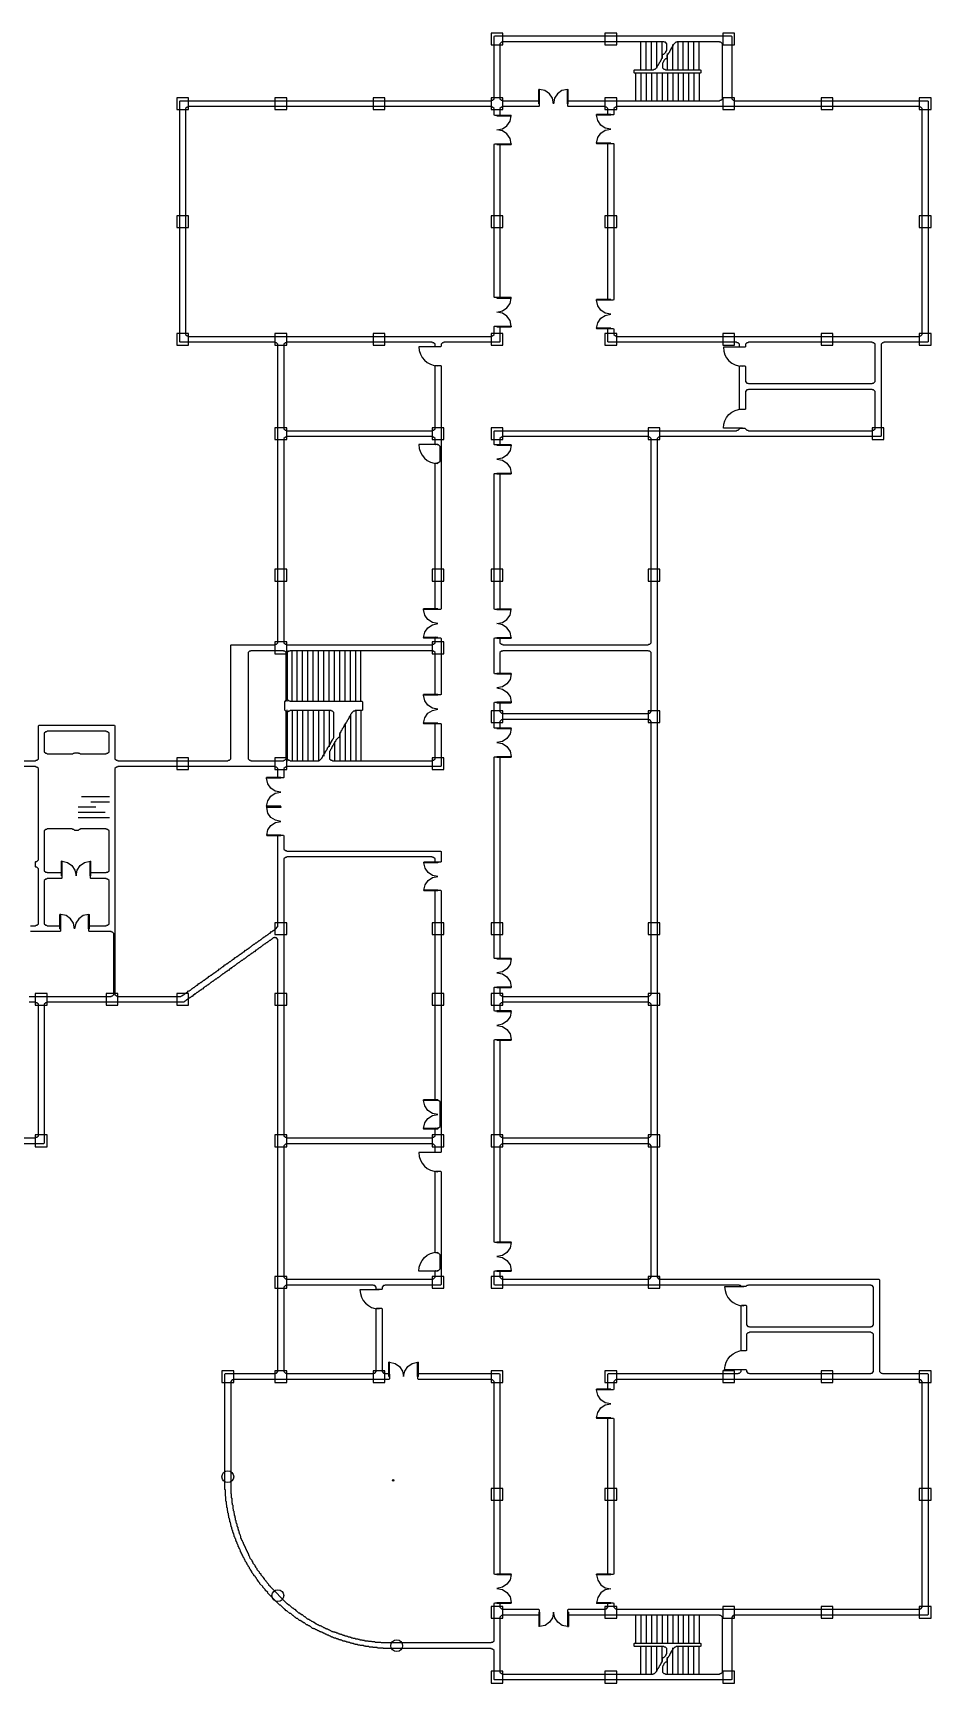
# Model space of a CAD drawing. Header units: metres. Extents: x 17250 to 146550, y 15000 to 99000.
# Drawn here: x 100833 to 146550, y 15000 to 99000 of the extents above; entities that cross this region are included whole.
import ezdxf

# ---------------------------------------------------------------- set-up
doc = ezdxf.new("R2010")
doc.units = ezdxf.units.M
for name, color, linetype in [('COL', 5, 'Continuous'), ('DOOR', 30, 'Continuous'), ('STAIR', 7, 'Continuous'), ('WALL', 8, 'Continuous')]:
    doc.layers.add(name, color=color, linetype=linetype)

msp = doc.modelspace()

# ---------------------------------------------------------------- linework, layer by layer
at = {"layer": 'COL'}
for points in [[(124750, 98400), (124750, 99000), (124150, 99000), (124150, 98400), (124750, 98400)], [(130550, 98400), (130550, 99000), (129950, 99000), (129950, 98400), (130550, 98400)], [(136550, 98400), (136550, 99000), (135950, 99000), (135950, 98400), (136550, 98400)], [(108750, 95100), (108750, 95700), (108150, 95700), (108150, 95100), (108750, 95100)], [(113750, 95100), (113750, 95700), (113150, 95700), (113150, 95100), (113750, 95100)], [(118750, 95100), (118750, 95700), (118150, 95700), (118150, 95100), (118750, 95100)], [(124750, 95100), (124750, 95700), (124150, 95700), (124150, 95100), (124750, 95100)], [(130550, 95100), (130550, 95700), (129950, 95700), (129950, 95100), (130550, 95100)], [(136550, 95100), (136550, 95700), (135950, 95700), (135950, 95100), (136550, 95100)], [(141550, 95100), (141550, 95700), (140950, 95700), (140950, 95100), (141550, 95100)], [(146550, 95100), (146550, 95700), (145950, 95700), (145950, 95100), (146550, 95100)], [(108750, 89100), (108750, 89700), (108150, 89700), (108150, 89100), (108750, 89100)], [(124750, 89100), (124750, 89700), (124150, 89700), (124150, 89100), (124750, 89100)], [(130550, 89100), (130550, 89700), (129950, 89700), (129950, 89100), (130550, 89100)], [(146550, 89100), (146550, 89700), (145950, 89700), (145950, 89100), (146550, 89100)], [(108750, 83100), (108750, 83700), (108150, 83700), (108150, 83100), (108750, 83100)], [(113750, 83100), (113750, 83700), (113150, 83700), (113150, 83100), (113750, 83100)], [(118750, 83100), (118750, 83700), (118150, 83700), (118150, 83100), (118750, 83100)], [(124750, 83100), (124750, 83700), (124150, 83700), (124150, 83100), (124750, 83100)], [(130550, 83100), (130550, 83700), (129950, 83700), (129950, 83100), (130550, 83100)], [(136550, 83100), (136550, 83700), (135950, 83700), (135950, 83100), (136550, 83100)], [(141550, 83100), (141550, 83700), (140950, 83700), (140950, 83100), (141550, 83100)], [(146550, 83100), (146550, 83700), (145950, 83700), (145950, 83100), (146550, 83100)], [(113750, 78300), (113750, 78900), (113150, 78900), (113150, 78300), (113750, 78300)], [(121750, 78300), (121750, 78900), (121150, 78900), (121150, 78300), (121750, 78300)], [(124750, 78300), (124750, 78900), (124150, 78900), (124150, 78300), (124750, 78300)], [(132750, 78300), (132750, 78900), (132150, 78900), (132150, 78300), (132750, 78300)], [(144150, 78300), (144150, 78900), (143550, 78900), (143550, 78300), (144150, 78300)], [(113750, 71100), (113750, 71700), (113150, 71700), (113150, 71100), (113750, 71100)], [(121750, 71100), (121750, 71700), (121150, 71700), (121150, 71100), (121750, 71100)], [(124750, 71100), (124750, 71700), (124150, 71700), (124150, 71100), (124750, 71100)], [(132750, 71100), (132750, 71700), (132150, 71700), (132150, 71100), (132750, 71100)], [(113150, 67400), (113750, 67400), (113750, 68000), (113150, 68000), (113150, 67400)], [(121150, 67400), (121750, 67400), (121750, 68000), (121150, 68000), (121150, 67400)], [(124750, 63900), (124750, 64500), (124150, 64500), (124150, 63900), (124750, 63900)], [(132750, 63900), (132750, 64500), (132150, 64500), (132150, 63900), (132750, 63900)], [(108750, 61500), (108750, 62100), (108150, 62100), (108150, 61500), (108750, 61500)], [(113750, 61500), (113750, 62100), (113150, 62100), (113150, 61500), (113750, 61500)], [(121750, 61500), (121750, 62100), (121150, 62100), (121150, 61500), (121750, 61500)], [(113750, 53100), (113750, 53700), (113150, 53700), (113150, 53100), (113750, 53100)], [(121750, 53100), (121750, 53700), (121150, 53700), (121150, 53100), (121750, 53100)], [(124750, 53100), (124750, 53700), (124150, 53700), (124150, 53100), (124750, 53100)], [(132750, 53100), (132750, 53700), (132150, 53700), (132150, 53100), (132750, 53100)], [(101550, 49500), (101550, 50100), (100950, 50100), (100950, 49500), (101550, 49500)], [(105150, 49502), (105150, 50102), (104550, 50102), (104550, 49502), (105150, 49502)], [(108750, 49500), (108750, 50100), (108150, 50100), (108150, 49500), (108750, 49500)], [(113750, 49500), (113750, 50100), (113150, 50100), (113150, 49500), (113750, 49500)], [(121750, 49500), (121750, 50100), (121150, 50100), (121150, 49500), (121750, 49500)], [(124750, 49500), (124750, 50100), (124150, 50100), (124150, 49500), (124750, 49500)], [(132750, 49500), (132750, 50100), (132150, 50100), (132150, 49500), (132750, 49500)], [(101550, 42300), (101550, 42900), (100950, 42900), (100950, 42300), (101550, 42300)], [(113750, 42300), (113750, 42900), (113150, 42900), (113150, 42300), (113750, 42300)], [(121750, 42300), (121750, 42900), (121150, 42900), (121150, 42300), (121750, 42300)], [(124750, 42300), (124750, 42900), (124150, 42900), (124150, 42300), (124750, 42300)], [(132750, 42300), (132750, 42900), (132150, 42900), (132150, 42300), (132750, 42300)], [(113750, 35100), (113750, 35700), (113150, 35700), (113150, 35100), (113750, 35100)], [(121750, 35100), (121750, 35700), (121150, 35700), (121150, 35100), (121750, 35100)], [(124750, 35100), (124750, 35700), (124150, 35700), (124150, 35100), (124750, 35100)], [(132750, 35100), (132750, 35700), (132150, 35700), (132150, 35100), (132750, 35100)], [(111050, 30300), (111050, 30900), (110450, 30900), (110450, 30300), (111050, 30300)], [(113750, 30300), (113750, 30900), (113150, 30900), (113150, 30300), (113750, 30300)], [(118750, 30300), (118750, 30900), (118150, 30900), (118150, 30300), (118750, 30300)], [(124750, 30300), (124750, 30900), (124150, 30900), (124150, 30300), (124750, 30300)], [(130550, 30300), (130550, 30900), (129950, 30900), (129950, 30300), (130550, 30300)], [(136550, 30300), (136550, 30900), (135950, 30900), (135950, 30300), (136550, 30300)], [(141550, 30300), (141550, 30900), (140950, 30900), (140950, 30300), (141550, 30300)], [(146550, 30300), (146550, 30900), (145950, 30900), (145950, 30300), (146550, 30300)], [(111050, 25500), (111026, 25383), (110962, 25288), (110867, 25224), (110750, 25200), (110633, 25224), (110538, 25288), (110474, 25383), (110450, 25500), (110474, 25617), (110538, 25712), (110633, 25776), (110750, 25800), (110867, 25776), (110962, 25712), (111026, 25617), (111050, 25500)], [(124750, 24300), (124750, 24900), (124150, 24900), (124150, 24300), (124750, 24300)], [(130550, 24300), (130550, 24900), (129950, 24900), (129950, 24300), (130550, 24300)], [(146550, 24300), (146550, 24900), (145950, 24900), (145950, 24300), (146550, 24300)], [(113599, 19449), (113575, 19332), (113511, 19237), (113415, 19172), (113299, 19149), (113182, 19172), (113087, 19237), (113022, 19332), (112999, 19449), (113022, 19565), (113087, 19661), (113182, 19725), (113299, 19749), (113415, 19725), (113511, 19661), (113575, 19565), (113599, 19449)], [(124750, 18300), (124750, 18900), (124150, 18900), (124150, 18300), (124750, 18300)], [(130550, 18300), (130550, 18900), (129950, 18900), (129950, 18300), (130550, 18300)], [(136550, 18300), (136550, 18900), (135950, 18900), (135950, 18300), (136550, 18300)], [(141550, 18300), (141550, 18900), (140950, 18900), (140950, 18300), (141550, 18300)], [(146550, 18300), (146550, 18900), (145950, 18900), (145950, 18300), (146550, 18300)], [(119650, 16900), (119626, 16783), (119562, 16688), (119467, 16624), (119350, 16600), (119233, 16624), (119138, 16688), (119074, 16783), (119050, 16900), (119074, 17017), (119138, 17112), (119233, 17176), (119350, 17200), (119467, 17176), (119562, 17112), (119626, 17017), (119650, 16900)], [(124750, 15000), (124750, 15600), (124150, 15600), (124150, 15000), (124750, 15000)], [(130550, 15000), (130550, 15600), (129950, 15600), (129950, 15000), (130550, 15000)], [(136550, 15000), (136550, 15600), (135950, 15600), (135950, 15000), (136550, 15000)]]:
    msp.add_lwpolyline(points, close=True, dxfattribs=at)
at = {"layer": 'DOOR'}
for points in [[(126578, 95400), (126578, 96131)], [(126616, 96131), (126578, 96131)], [(126616, 95400), (126616, 96131)], [(127328, 95400), (127273, 95680), (127121, 95910), (126894, 96068), (126616, 96131)], [(128041, 96131), (127762, 96068), (127536, 95910), (127384, 95680), (127328, 95400)], [(128041, 95400), (128041, 96131)], [(128041, 96131), (128078, 96131)], [(128078, 95400), (128078, 96131)], [(126578, 95400), (126616, 95400)], [(128078, 95400), (128041, 95400)], [(124450, 94820), (125181, 94820)], [(124450, 94820), (124450, 94782)], [(124450, 94782), (125181, 94782)], [(124450, 94070), (124730, 94125), (124960, 94277), (125118, 94504), (125181, 94782)], [(125181, 94782), (125181, 94820)], [(130250, 94858), (129519, 94858)], [(129519, 94820), (129519, 94858)], [(130250, 94820), (129519, 94820)], [(130250, 94108), (129970, 94163), (129740, 94315), (129582, 94541), (129519, 94820)], [(129519, 93395), (129582, 93674), (129740, 93900), (129970, 94052), (130250, 94108)], [(130250, 94858), (130250, 94820)], [(125181, 93357), (125118, 93636), (124960, 93862), (124730, 94014), (124450, 94070)], [(124450, 93357), (125181, 93357)], [(124450, 93320), (124450, 93357)], [(124450, 93320), (125181, 93320)], [(125181, 93357), (125181, 93320)], [(130250, 93395), (129519, 93395)], [(129519, 93395), (129519, 93358)], [(130250, 93358), (129519, 93358)], [(130250, 93358), (130250, 93395)], [(124450, 85545), (125181, 85545)], [(124450, 85545), (124450, 85507)], [(124450, 85507), (125181, 85507)], [(124450, 84795), (124730, 84851), (124960, 85003), (125118, 85229), (125181, 85507)], [(125181, 85507), (125181, 85545)], [(130250, 85432), (129519, 85432)], [(129519, 85394), (129519, 85432)], [(130250, 85394), (129519, 85394)], [(130250, 84682), (129970, 84738), (129740, 84890), (129582, 85116), (129519, 85394)], [(130250, 85432), (130250, 85394)], [(125181, 84082), (125118, 84361), (124960, 84587), (124730, 84739), (124450, 84795)], [(124450, 84082), (125181, 84082)], [(124450, 84045), (124450, 84082)], [(124450, 84045), (125181, 84045)], [(125181, 84082), (125181, 84045)], [(129519, 83969), (129582, 84248), (129740, 84474), (129970, 84626), (130250, 84682)], [(130250, 83969), (129519, 83969)], [(129519, 83969), (129519, 83932)], [(130250, 83932), (129519, 83932)], [(130250, 83932), (130250, 83969)], [(121450, 83029), (120480, 83029)], [(120480, 83029), (120500, 82834), (120556, 82651), (120646, 82487), (120764, 82343), (120908, 82225), (121072, 82135), (121255, 82079), (121450, 82059)], [(136950, 83002), (135980, 83002)], [(135980, 83002), (136000, 82807), (136056, 82624), (136146, 82460), (136264, 82316), (136408, 82198), (136572, 82108), (136755, 82052), (136950, 82032)], [(135980, 78885), (136000, 79081), (136056, 79263), (136146, 79428), (136264, 79571), (136408, 79690), (136572, 79779), (136755, 79836), (136950, 79855)], [(136950, 78885), (135980, 78885)], [(121450, 78047), (120480, 78047)], [(120480, 78047), (120500, 77851), (120556, 77669), (120646, 77504), (120764, 77361), (120908, 77242), (121072, 77153), (121255, 77096), (121450, 77077)], [(124450, 78053), (125181, 78053)], [(124450, 78053), (124450, 78015)], [(125181, 78015), (125118, 77737), (124960, 77510), (124730, 77358), (124450, 77303)], [(124450, 78015), (125181, 78015)], [(124450, 77303), (124730, 77247), (124960, 77095), (125118, 76869), (125181, 76590)], [(125181, 78015), (125181, 78053)], [(124450, 76590), (125181, 76590)], [(124450, 76553), (124450, 76590)], [(124450, 76553), (125181, 76553)], [(125181, 76590), (125181, 76553)], [(121450, 69684), (120719, 69684)], [(120719, 69646), (120719, 69684)], [(121450, 69646), (120719, 69646)], [(121450, 68934), (121170, 68989), (120940, 69141), (120782, 69368), (120719, 69646)], [(120719, 68221), (120782, 68500), (120940, 68726), (121170, 68878), (121450, 68934)], [(121450, 69684), (121450, 69646)], [(124450, 69684), (125181, 69684)], [(124450, 69684), (124450, 69646)], [(124450, 69646), (125181, 69646)], [(124450, 68934), (124730, 68989), (124960, 69141), (125118, 69368), (125181, 69646)], [(125181, 68221), (125118, 68500), (124960, 68726), (124730, 68878), (124450, 68934)], [(125181, 69646), (125181, 69684)], [(121450, 68221), (120719, 68221)], [(120719, 68221), (120719, 68184)], [(121450, 68184), (120719, 68184)], [(121450, 68184), (121450, 68221)], [(124450, 68221), (125181, 68221)], [(124450, 68184), (124450, 68221)], [(124450, 68184), (125181, 68184)], [(125181, 68221), (125181, 68184)], [(124450, 66406), (125181, 66406)], [(124450, 66406), (124450, 66368)], [(125181, 66368), (125118, 66090), (124960, 65863), (124730, 65711), (124450, 65656)], [(124450, 66368), (125181, 66368)], [(125181, 66368), (125181, 66406)], [(124450, 65656), (124730, 65600), (124960, 65448), (125118, 65222), (125181, 64943)], [(121450, 65322), (120719, 65322)], [(120719, 65285), (120719, 65322)], [(121450, 65285), (120719, 65285)], [(121450, 64572), (121170, 64628), (120940, 64780), (120782, 65006), (120719, 65285)], [(121450, 65322), (121450, 65285)], [(124450, 64943), (125181, 64943)], [(124450, 64906), (124450, 64943)], [(124450, 64906), (125181, 64906)], [(125181, 64943), (125181, 64906)], [(120719, 63860), (120782, 64138), (120940, 64365), (121170, 64517), (121450, 64572)], [(121450, 63860), (120719, 63860)], [(120719, 63860), (120719, 63822)], [(121450, 63822), (121450, 63860)], [(121450, 63822), (120719, 63822)], [(124450, 63629), (125181, 63629)], [(124450, 63629), (124450, 63591)], [(125181, 63591), (125118, 63313), (124960, 63086), (124730, 62934), (124450, 62879)], [(124450, 63591), (125181, 63591)], [(125181, 63591), (125181, 63629)], [(124450, 62879), (124730, 62823), (124960, 62671), (125118, 62445), (125181, 62166)], [(124450, 62166), (125181, 62166)], [(124450, 62129), (124450, 62166)], [(125181, 62166), (125181, 62129)], [(124450, 62129), (125181, 62129)], [(113450, 61100), (112719, 61100)], [(112719, 61062), (112719, 61100)], [(113450, 61062), (112719, 61062)], [(113450, 60350), (113170, 60405), (112940, 60557), (112782, 60784), (112719, 61062)], [(113450, 61100), (113450, 61062)], [(112719, 59637), (112782, 59916), (112940, 60142), (113170, 60294), (113450, 60350)], [(113450, 59637), (112719, 59637)], [(112719, 59637), (112719, 59600)], [(113450, 59600), (112719, 59600)], [(113450, 59600), (112732, 59600)], [(112732, 59563), (112732, 59600)], [(113450, 59563), (112732, 59563)], [(113450, 58863), (113175, 58918), (112949, 59067), (112794, 59289), (112732, 59563)], [(112732, 58163), (112794, 58437), (112949, 58659), (113175, 58808), (113450, 58863)], [(113450, 59600), (113450, 59637)], [(113450, 59600), (113450, 59563)], [(113450, 58163), (112732, 58163)], [(112732, 58163), (112732, 58126)], [(113450, 58126), (112732, 58126)], [(113450, 58126), (113450, 58163)], [(102276, 56100), (102276, 56831)], [(102313, 56831), (102276, 56831)], [(102313, 56831), (102592, 56768), (102818, 56610), (102970, 56380), (103026, 56100)], [(102313, 56100), (102313, 56831)], [(103026, 56100), (103081, 56380), (103233, 56610), (103460, 56768), (103738, 56831)], [(103738, 56100), (103738, 56831)], [(103738, 56831), (103776, 56831)], [(103776, 56100), (103776, 56831)], [(121450, 56796), (120732, 56796)], [(120732, 56759), (120732, 56796)], [(121450, 56759), (120732, 56759)], [(121450, 56060), (121175, 56114), (120949, 56263), (120794, 56486), (120732, 56759)], [(121450, 56796), (121450, 56759)], [(102276, 56100), (102313, 56100)], [(103776, 56100), (103738, 56100)], [(120732, 55360), (120794, 55633), (120949, 55856), (121175, 56005), (121450, 56060)], [(121450, 55360), (120732, 55360)], [(120732, 55360), (120732, 55323)], [(121450, 55323), (120732, 55323)], [(121450, 55323), (121450, 55360)], [(102204, 53400), (102204, 54131)], [(102242, 54131), (102204, 54131)], [(102242, 53400), (102242, 54131)], [(102954, 53400), (102899, 53680), (102747, 53910), (102520, 54068), (102242, 54131)], [(103667, 54131), (103388, 54068), (103162, 53910), (103010, 53680), (102954, 53400)], [(103667, 53400), (103667, 54131)], [(103667, 54131), (103704, 54131)], [(103704, 53400), (103704, 54131)], [(102204, 53400), (102242, 53400)], [(103704, 53400), (103667, 53400)], [(124450, 51902), (125181, 51902)], [(124450, 51902), (124450, 51864)], [(125181, 51864), (125118, 51586), (124960, 51359), (124730, 51207), (124450, 51152)], [(124450, 51864), (125181, 51864)], [(125181, 51864), (125181, 51902)], [(124450, 51152), (124730, 51096), (124960, 50944), (125118, 50718), (125181, 50439)], [(124450, 50439), (125181, 50439)], [(124450, 50402), (124450, 50439)], [(124450, 50402), (125181, 50402)], [(125181, 50439), (125181, 50402)], [(124450, 49230), (125181, 49230)], [(124450, 49230), (124450, 49192)], [(125181, 49192), (125118, 48913), (124960, 48687), (124730, 48535), (124450, 48480)], [(124450, 49192), (125181, 49192)], [(125181, 49192), (125181, 49230)], [(124450, 48480), (124730, 48424), (124960, 48272), (125118, 48046), (125181, 47767)], [(124450, 47767), (125181, 47767)], [(124450, 47730), (124450, 47767)], [(124450, 47730), (125181, 47730)], [(125181, 47767), (125181, 47730)], [(121450, 44694), (120719, 44694)], [(120719, 44656), (120719, 44694)], [(121450, 44656), (120719, 44656)], [(121450, 43944), (121170, 43999), (120940, 44151), (120782, 44378), (120719, 44656)], [(121450, 44694), (121450, 44656)], [(120719, 43231), (120782, 43510), (120940, 43736), (121170, 43888), (121450, 43944)], [(121450, 43231), (120719, 43231)], [(120719, 43231), (120719, 43194)], [(121450, 43194), (120719, 43194)], [(121450, 43194), (121450, 43231)], [(121450, 42000), (120480, 42000)], [(120480, 42000), (120500, 41805), (120556, 41623), (120646, 41458), (120764, 41314), (120908, 41196), (121072, 41106), (121255, 41050), (121450, 41030)], [(124450, 37465), (125181, 37465)], [(124450, 37465), (124450, 37428)], [(125181, 37428), (125118, 37149), (124960, 36923), (124730, 36771), (124450, 36715)], [(124450, 37428), (125181, 37428)], [(125181, 37428), (125181, 37465)], [(120480, 35970), (120500, 36166), (120556, 36348), (120646, 36513), (120764, 36656), (120908, 36775), (121072, 36864), (121255, 36921), (121450, 36940)], [(124450, 36715), (124730, 36660), (124960, 36508), (125118, 36281), (125181, 36003)], [(121450, 35970), (120480, 35970)], [(124450, 36003), (125181, 36003)], [(124450, 35965), (124450, 36003)], [(124450, 35965), (125181, 35965)], [(125181, 36003), (125181, 35965)], [(118450, 35017), (117480, 35017)], [(117480, 35017), (117500, 34822), (117556, 34640), (117646, 34475), (117764, 34331), (117908, 34213), (118072, 34124), (118255, 34067), (118450, 34047)], [(137015, 35172), (136045, 35172)], [(136045, 35172), (136064, 34977), (136121, 34795), (136210, 34630), (136329, 34486), (136472, 34368), (136637, 34278), (136819, 34222), (137015, 34202)], [(136045, 30951), (136064, 31147), (136121, 31329), (136210, 31494), (136329, 31637), (136472, 31756), (136637, 31845), (136819, 31902), (137015, 31921)], [(118951, 30600), (118951, 31331)], [(118988, 31331), (118951, 31331)], [(118988, 31331), (119267, 31268), (119493, 31110), (119645, 30880), (119701, 30600)], [(118988, 30600), (118988, 31331)], [(119701, 30600), (119756, 30880), (119908, 31110), (120135, 31268), (120413, 31331)], [(120413, 30600), (120413, 31331)], [(120413, 31331), (120451, 31331)], [(120451, 30600), (120451, 31331)], [(118951, 30600), (118988, 30600)], [(120451, 30600), (120413, 30600)], [(137015, 30951), (136045, 30951)], [(130250, 29961), (129519, 29961)], [(129519, 29923), (129519, 29961)], [(130250, 29923), (129519, 29923)], [(130250, 29211), (129970, 29267), (129740, 29419), (129582, 29645), (129519, 29923)], [(130250, 29961), (130250, 29923)], [(129519, 28498), (129582, 28777), (129740, 29003), (129970, 29155), (130250, 29211)], [(130250, 28498), (129519, 28498)], [(129519, 28498), (129519, 28461)], [(130250, 28461), (129519, 28461)], [(130250, 28461), (130250, 28498)], [(124450, 20566), (125181, 20566)], [(124450, 20566), (124450, 20529)], [(125181, 20529), (125118, 20250), (124960, 20024), (124730, 19872), (124450, 19816)], [(124450, 20529), (125181, 20529)], [(125181, 20529), (125181, 20566)], [(130250, 20543), (129519, 20543)], [(129519, 20506), (129519, 20543)], [(129519, 20506), (129582, 20227), (129740, 20001), (129970, 19849), (130250, 19793)], [(130250, 20506), (129519, 20506)], [(130250, 20543), (130250, 20506)], [(124450, 19816), (124730, 19761), (124960, 19609), (125118, 19382), (125181, 19104)], [(130250, 19793), (129970, 19738), (129740, 19586), (129582, 19359), (129519, 19081)], [(124450, 19104), (125181, 19104)], [(124450, 19066), (124450, 19104)], [(124450, 19066), (125181, 19066)], [(125181, 19104), (125181, 19066)], [(126589, 18600), (126589, 17869)], [(126589, 18600), (126627, 18600)], [(126627, 18600), (126627, 17869)], [(127339, 18600), (127284, 18320), (127132, 18090), (126906, 17932), (126627, 17869)], [(128052, 17869), (127773, 17932), (127547, 18090), (127395, 18320), (127339, 18600)], [(128052, 18600), (128052, 17869)], [(128089, 18600), (128052, 18600)], [(128089, 18600), (128089, 17869)], [(130250, 19081), (129519, 19081)], [(129519, 19081), (129519, 19043)], [(130250, 19043), (129519, 19043)], [(130250, 19043), (130250, 19081)], [(126627, 17869), (126589, 17869)], [(128052, 17869), (128089, 17869)]]:
    msp.add_lwpolyline(points, dxfattribs=at)
at = {"layer": 'STAIR'}
for p, q in [((131780, 97110), (131780, 98580)), ((132050, 97110), (132050, 98580)), ((132320, 97110), (132320, 98580)), ((132590, 97214), (132590, 98580)), ((132860, 97681), (132860, 98580)), ((133400, 97110), (133400, 98416)), ((133670, 97110), (133670, 98580)), ((133940, 97110), (133940, 98580)), ((134210, 97110), (134210, 98580)), ((134480, 97110), (134480, 98580)), ((134750, 97110), (134750, 98580)), ((133130, 97110), (133130, 97949)), ((131510, 96990), (131510, 95520)), ((131780, 96990), (131780, 95520)), ((132050, 96990), (132050, 95520)), ((132320, 96990), (132320, 95520)), ((132590, 96990), (132590, 95520)), ((132860, 96990), (132860, 95520)), ((133130, 96990), (133130, 95520)), ((133400, 96990), (133400, 95520)), ((133670, 96990), (133670, 95520)), ((133940, 96990), (133940, 95520)), ((134210, 96990), (134210, 95520)), ((134480, 96990), (134480, 95520)), ((134750, 96990), (134750, 95520)), ((113750, 67580), (113750, 64960)), ((114020, 64960), (114020, 67580)), ((114290, 64960), (114290, 67580)), ((114560, 64960), (114560, 67580)), ((114830, 64960), (114830, 67580)), ((115100, 64960), (115100, 67580)), ((115370, 64960), (115370, 67580)), ((115640, 64960), (115640, 67580)), ((115910, 64960), (115910, 67580)), ((116180, 64960), (116180, 67580)), ((116450, 64960), (116450, 67580)), ((116720, 64960), (116720, 67580)), ((116990, 64960), (116990, 67580)), ((117260, 64960), (117260, 67580)), ((117530, 64960), (117530, 67580)), ((113750, 64540), (113750, 61920)), ((114020, 64540), (114020, 61920)), ((114290, 64540), (114290, 61920)), ((114560, 64540), (114560, 61920)), ((114830, 64540), (114830, 61920)), ((115100, 64540), (115100, 61920)), ((115370, 64540), (115370, 61920)), ((115640, 64540), (115640, 62191)), ((115910, 64540), (115910, 62659)), ((116720, 63861), (116720, 61920)), ((116990, 64329), (116990, 61920)), ((117260, 64540), (117260, 61920)), ((117530, 64540), (117530, 61920)), ((116450, 63394), (116450, 61920)), ((116180, 62926), (116180, 61920)), ((104730, 60120), (103304, 60120)), ((104730, 59850), (103771, 59850)), ((104039, 59580), (103140, 59580)), ((104506, 59310), (103140, 59310)), ((104730, 59040), (103140, 59040)), ((131510, 18480), (131510, 17010)), ((131780, 18480), (131780, 17010)), ((132050, 18480), (132050, 17010)), ((132320, 18480), (132320, 17010)), ((132590, 18480), (132590, 17010)), ((132860, 18480), (132860, 17010)), ((133130, 18480), (133130, 17010)), ((133400, 18480), (133400, 17010)), ((133670, 18480), (133670, 17010)), ((133940, 18480), (133940, 17010)), ((134210, 18480), (134210, 17010)), ((134480, 18480), (134480, 17010)), ((134750, 18480), (134750, 17010)), ((131780, 15420), (131780, 16890)), ((132050, 15420), (132050, 16890)), ((132320, 15420), (132320, 16890)), ((132590, 15584), (132590, 16890)), ((132860, 16051), (132860, 16890)), ((133670, 15420), (133670, 16890)), ((133940, 15420), (133940, 16890)), ((134210, 15420), (134210, 16890)), ((134480, 15420), (134480, 16890)), ((134750, 15420), (134750, 16890)), ((133130, 15420), (133130, 16319)), ((133400, 15420), (133400, 16786))]:
    msp.add_line(p, q, dxfattribs=at)
at = {"layer": 'WALL'}
for points in [[(85955, 61955), (100955, 61955), (100980, 61980), (101030, 61980), (101105, 62055), (101105, 63730), (101130, 63755), (104980, 63755), (105005, 63730), (105005, 62055), (105080, 61980), (105130, 61980), (105155, 61955), (110755, 61955), (110780, 61980), (110830, 61980), (110905, 62055), (110905, 67830), (110930, 67855), (113155, 67855), (113180, 67880), (113230, 67880), (113305, 67955), (113305, 83155), (113230, 83230), (113180, 83230), (113155, 83255), (108330, 83255), (108305, 83280), (108305, 95530), (108330, 95555), (124155, 95555), (124180, 95580), (124230, 95580), (124305, 95655), (124305, 98830), (124330, 98855), (136380, 98855), (136405, 98830), (136405, 95655), (136480, 95580), (136530, 95580), (136555, 95555), (146380, 95555), (146405, 95530), (146405, 83280), (146380, 83255), (144155, 83255), (144130, 83230), (144080, 83230), (144005, 83155), (144005, 78480), (143980, 78455), (132755, 78455), (132730, 78430), (132680, 78430), (132605, 78355), (132605, 35655), (132680, 35580), (132730, 35580), (132755, 35555), (143905, 35555), (143930, 35530), (143930, 30855), (144005, 30780), (144055, 30780), (144080, 30755), (146380, 30755), (146405, 30730), (146405, 18480), (146380, 18455), (136555, 18455), (136530, 18430), (136480, 18430), (136405, 18355), (136405, 15180), (136380, 15155), (124330, 15155), (124305, 15180), (124305, 16655), (124230, 16730), (124180, 16730), (124155, 16755), (118680, 16755), (118655, 16780), (118380, 16780), (118355, 16805), (118155, 16805), (118130, 16830), (117955, 16830), (117930, 16855), (117780, 16855), (117755, 16880), (117680, 16880), (117655, 16905), (117505, 16905), (117480, 16930), (117380, 16930), (117355, 16955), (117255, 16955), (117230, 16980), (117180, 16980), (117155, 17005), (117080, 17005), (117055, 17030), (116980, 17030), (116955, 17055), (116905, 17055), (116880, 17080), (116805, 17080), (116780, 17105), (116730, 17105), (116705, 17130), (116630, 17130), (116605, 17155), (116580, 17155), (116555, 17180), (116505, 17180), (116480, 17205), (116405, 17205), (116380, 17230), (116355, 17230), (116330, 17255), (116280, 17255), (116255, 17280), (116180, 17280), (116155, 17305), (116130, 17305), (116105, 17330), (116055, 17330), (116030, 17355), (116005, 17355), (115980, 17380), (115955, 17380), (115930, 17405), (115905, 17405), (115880, 17430), (115830, 17430), (115805, 17455), (115780, 17455), (115755, 17480), (115730, 17480), (115705, 17505), (115680, 17505), (115655, 17530), (115630, 17530), (115605, 17555), (115580, 17555), (115555, 17580), (115505, 17580), (115480, 17605), (115455, 17605), (115430, 17630), (115405, 17630), (115380, 17655), (115355, 17655), (115330, 17680), (115305, 17680), (115280, 17705), (115255, 17705), (115230, 17730), (115205, 17730), (115180, 17755), (115130, 17755), (115105, 17780), (115055, 17780), (114955, 17880), (114930, 17880), (114905, 17905), (114880, 17905), (114855, 17930), (114830, 17930), (114805, 17955), (114755, 17955), (114655, 18055), (114605, 18055), (114505, 18155), (114480, 18155), (114455, 18180), (114405, 18180), (114305, 18280), (114255, 18280), (114180, 18355), (114155, 18355), (114080, 18430), (114055, 18430), (113955, 18530), (113905, 18530), (113755, 18680), (113730, 18680), (113655, 18755), (113630, 18755), (113430, 18955), (113405, 18955), (112780, 19580), (112780, 19605), (112655, 19730), (112655, 19755), (112530, 19880), (112530, 19905), (112380, 20055), (112380, 20080), (112330, 20130), (112330, 20155), (112255, 20230), (112255, 20255), (112205, 20305), (112205, 20330), (112155, 20380), (112155, 20405), (112080, 20480), (112080, 20505), (112030, 20555), (112030, 20580), (111980, 20630), (111980, 20680), (111905, 20755), (111905, 20780), (111855, 20830), (111855, 20880), (111780, 20955), (111780, 20980), (111730, 21030), (111730, 21080), (111705, 21105), (111705, 21130), (111630, 21205), (111630, 21255), (111605, 21280), (111605, 21305), (111580, 21330), (111580, 21355), (111530, 21405), (111530, 21455), (111505, 21480), (111505, 21505), (111480, 21530), (111480, 21555), (111455, 21580), (111455, 21605), (111430, 21630), (111430, 21655), (111405, 21680), (111405, 21730), (111380, 21755), (111380, 21780), (111355, 21805), (111355, 21830), (111330, 21855), (111330, 21880), (111305, 21905), (111305, 21930), (111280, 21955), (111280, 22005), (111255, 22030), (111255, 22055), (111230, 22080), (111230, 22130), (111205, 22155), (111205, 22180), (111180, 22205), (111180, 22230), (111155, 22255), (111155, 22330), (111130, 22355), (111130, 22380), (111105, 22405), (111105, 22430), (111080, 22455), (111080, 22530), (111055, 22555), (111055, 22605), (111030, 22630), (111030, 22655), (111005, 22680), (111005, 22755), (110980, 22780), (110980, 22830), (110955, 22855), (110955, 22930), (110930, 22955), (110930, 23005), (110905, 23030), (110905, 23105), (110880, 23130), (110880, 23180), (110855, 23205), (110855, 23305), (110830, 23330), (110830, 23380), (110805, 23405), (110805, 23505), (110780, 23530), (110780, 23630), (110755, 23655), (110755, 23755), (110730, 23780), (110730, 23905), (110705, 23930), (110705, 24055), (110680, 24080), (110680, 24230), (110655, 24255), (110655, 24480), (110630, 24505), (110630, 24830), (110605, 24855), (110605, 30730), (110630, 30755), (113155, 30755), (113180, 30780), (113230, 30780), (113305, 30855), (113305, 52855), (113230, 52930), (113180, 52930), (113155, 52955), (113130, 52955), (113105, 52930), (113055, 52930), (112980, 52855), (112955, 52855), (112905, 52805), (112880, 52805), (112805, 52730), (112780, 52730), (112730, 52680), (112705, 52680), (112630, 52605), (112605, 52605), (112555, 52555), (112530, 52555), (112455, 52480), (112430, 52480), (112380, 52430), (112355, 52430), (112280, 52355), (112255, 52355), (112205, 52305), (112180, 52305), (112105, 52230), (112080, 52230), (112005, 52155), (111980, 52155), (111930, 52105), (111905, 52105), (111830, 52030), (111805, 52030), (111755, 51980), (111730, 51980), (111655, 51905), (111630, 51905), (111580, 51855), (111555, 51855), (111480, 51780), (111455, 51780), (111405, 51730), (111380, 51730), (111305, 51655), (111280, 51655), (111230, 51605), (111205, 51605), (111130, 51530), (111105, 51530), (111055, 51480), (111030, 51480), (110955, 51405), (110930, 51405), (110880, 51355), (110855, 51355), (110780, 51280), (110755, 51280), (110705, 51230), (110680, 51230), (110605, 51155), (110580, 51155), (110530, 51105), (110505, 51105), (110430, 51030), (110405, 51030), (110330, 50955), (110305, 50955), (110255, 50905), (110230, 50905), (110155, 50830), (110130, 50830), (110080, 50780), (110055, 50780), (109980, 50705), (109955, 50705), (109905, 50655), (109880, 50655), (109805, 50580), (109780, 50580), (109730, 50530), (109705, 50530), (109630, 50455), (109605, 50455), (109555, 50405), (109530, 50405), (109455, 50330), (109430, 50330), (109380, 50280), (109355, 50280), (109280, 50205), (109255, 50205), (109205, 50155), (109180, 50155), (109105, 50080), (109080, 50080), (109030, 50030), (109005, 50030), (108930, 49955), (108905, 49955), (108855, 49905), (108830, 49905), (108755, 49830), (108730, 49830), (108655, 49755), (108630, 49755), (108580, 49705), (108555, 49705), (108505, 49655), (101555, 49655), (101530, 49630), (101480, 49630), (101405, 49555), (101405, 42480), (101380, 42455), (98855, 42455)], [(100705, 53555), (100955, 53555), (100980, 53580), (101030, 53580), (101105, 53655), (101105, 56455), (101030, 56530), (100980, 56530), (100955, 56555), (100955, 56805), (100980, 56830), (101030, 56830), (101105, 56905), (101105, 61555), (101030, 61630), (100980, 61630), (100955, 61655), (85955, 61655)], [(100630, 49955), (104805, 49955), (104830, 49980), (104880, 49980), (104955, 50055), (104955, 53155), (104880, 53230), (104830, 53230), (104805, 53255), (103705, 53255), (103680, 53280), (103680, 53530), (103705, 53555), (104555, 53555), (104580, 53580), (104630, 53580), (104705, 53655), (104705, 55855), (104630, 55930), (104580, 55930), (104555, 55955), (103780, 55955), (103755, 55980), (103755, 56230), (103780, 56255), (104555, 56255), (104580, 56280), (104630, 56280), (104705, 56355), (104705, 58380), (104630, 58455), (104580, 58455), (104555, 58480), (103255, 58480), (103230, 58455), (103180, 58455), (103130, 58405), (102955, 58405), (102905, 58455), (102855, 58455), (102830, 58480), (101555, 58480), (101530, 58455), (101480, 58455), (101405, 58380), (101405, 56355), (101480, 56280), (101530, 56280), (101555, 56255), (102280, 56255), (102305, 56230), (102305, 55980), (102280, 55955), (101555, 55955), (101530, 55930), (101480, 55930), (101405, 55855), (101405, 53655), (101480, 53580), (101530, 53580), (101555, 53555), (102205, 53555), (102230, 53530), (102230, 53280), (102205, 53255), (100705, 53255)], [(98430, 42755), (100955, 42755), (100980, 42780), (101030, 42780), (101105, 42855), (101105, 49555), (101030, 49630), (100980, 49630), (100955, 49655), (100630, 49655)]]:
    msp.add_lwpolyline(points, dxfattribs=at)
for points in [[(124730, 15480), (124755, 15455), (132405, 15455), (132430, 15480), (132480, 15480), (132580, 15580), (132580, 15605), (132605, 15630), (132605, 15655), (132630, 15680), (132630, 15705), (132680, 15755), (132680, 15780), (132705, 15805), (132705, 15830), (132730, 15855), (132730, 15880), (132780, 15930), (132780, 15955), (132805, 15980), (132805, 16005), (132830, 16030), (132830, 16055), (132880, 16105), (132880, 16280), (132905, 16305), (132955, 16305), (133055, 16405), (133055, 16430), (133080, 16455), (133080, 16480), (133105, 16505), (133105, 16755), (133030, 16830), (132980, 16830), (132955, 16855), (131455, 16855), (131430, 16880), (131430, 17005), (131455, 17030), (134805, 17030), (134830, 17005), (134830, 16880), (134805, 16855), (133580, 16855), (133555, 16830), (133505, 16830), (133405, 16730), (133405, 16705), (133355, 16655), (133355, 16630), (133330, 16605), (133330, 16580), (133280, 16530), (133280, 16505), (133255, 16480), (133255, 16455), (133230, 16430), (133230, 16405), (133180, 16355), (133180, 16330), (133155, 16305), (133155, 16280), (133105, 16230), (133105, 16080), (133080, 16055), (133030, 16055), (132955, 15980), (132955, 15955), (132930, 15930), (132930, 15905), (132905, 15880), (132905, 15855), (132880, 15830), (132880, 15555), (132955, 15480), (133005, 15480), (133030, 15455), (135780, 15455), (135805, 15480), (135855, 15480), (135930, 15555), (135930, 18355), (135855, 18430), (135805, 18430), (135780, 18455), (128080, 18455), (128055, 18480), (128055, 18730), (128080, 18755), (129955, 18755), (129980, 18780), (130030, 18780), (130105, 18855), (130105, 19055), (130130, 19080), (130380, 19080), (130405, 19055), (130405, 18855), (130480, 18780), (130530, 18780), (130555, 18755), (145955, 18755), (145980, 18780), (146030, 18780), (146105, 18855), (146105, 30355), (146030, 30430), (145980, 30430), (145955, 30455), (130555, 30455), (130530, 30430), (130480, 30430), (130405, 30355), (130405, 29955), (130380, 29930), (130130, 29930), (130105, 29955), (130105, 30730), (130130, 30755), (136730, 30755), (136755, 30780), (136805, 30780), (136880, 30855), (136880, 30930), (136905, 30955), (137130, 30955), (137155, 30930), (137155, 30855), (137230, 30780), (137280, 30780), (137305, 30755), (143480, 30755), (143505, 30780), (143555, 30780), (143630, 30855), (143630, 32755), (143555, 32830), (143505, 32830), (143480, 32855), (137305, 32855), (137280, 32830), (137230, 32830), (137155, 32755), (137155, 31930), (137130, 31905), (136905, 31905), (136880, 31930), (136880, 34205), (136905, 34230), (137130, 34230), (137155, 34205), (137155, 33230), (137230, 33155), (137280, 33155), (137305, 33130), (143480, 33130), (143505, 33155), (143555, 33155), (143630, 33230), (143630, 35155), (143555, 35230), (143505, 35230), (143480, 35255), (137255, 35255), (137230, 35230), (137180, 35230), (137130, 35180), (136905, 35180), (136855, 35230), (136805, 35230), (136780, 35255), (124330, 35255), (124305, 35280), (124305, 35955), (124330, 35980), (124580, 35980), (124605, 35955), (124605, 35655), (124680, 35580), (124730, 35580), (124755, 35555), (132155, 35555), (132180, 35580), (132230, 35580), (132305, 35655), (132305, 42355), (132230, 42430), (132180, 42430), (132155, 42455), (124755, 42455), (124730, 42430), (124680, 42430), (124605, 42355), (124605, 37455), (124580, 37430), (124330, 37430), (124305, 37455), (124305, 47730), (124330, 47755), (124580, 47755), (124605, 47730), (124605, 42855), (124680, 42780), (124730, 42780), (124755, 42755), (132155, 42755), (132180, 42780), (132230, 42780), (132305, 42855), (132305, 49555), (132230, 49630), (132180, 49630), (132155, 49655), (124755, 49655), (124730, 49630), (124680, 49630), (124605, 49555), (124605, 49230), (124580, 49205), (124330, 49205), (124305, 49230), (124305, 50405), (124330, 50430), (124580, 50430), (124605, 50405), (124605, 50055), (124680, 49980), (124730, 49980), (124755, 49955), (132155, 49955), (132180, 49980), (132230, 49980), (132305, 50055), (132305, 63955), (132230, 64030), (132180, 64030), (132155, 64055), (124755, 64055), (124730, 64030), (124680, 64030), (124605, 63955), (124605, 63630), (124580, 63605), (124330, 63605), (124305, 63630), (124305, 64905), (124330, 64930), (124580, 64930), (124605, 64905), (124605, 64455), (124680, 64380), (124730, 64380), (124755, 64355), (132155, 64355), (132180, 64380), (132230, 64380), (132305, 64455), (132305, 67455), (132230, 67530), (132180, 67530), (132155, 67555), (124755, 67555), (124730, 67530), (124680, 67530), (124605, 67455), (124605, 66405), (124580, 66380), (124330, 66380), (124305, 66405), (124305, 68180), (124330, 68205), (124580, 68205), (124605, 68180), (124605, 67955), (124680, 67880), (124730, 67880), (124755, 67855), (132155, 67855), (132180, 67880), (132230, 67880), (132305, 67955), (132305, 78355), (132230, 78430), (132180, 78430), (132155, 78455), (124755, 78455), (124730, 78430), (124680, 78430), (124605, 78355), (124605, 78055), (124580, 78030), (124330, 78030), (124305, 78055), (124305, 78730), (124330, 78755), (136655, 78755), (136680, 78780), (136730, 78780), (136830, 78880), (137080, 78880), (137180, 78780), (137230, 78780), (137255, 78755), (143555, 78755), (143580, 78780), (143630, 78780), (143705, 78855), (143705, 80755), (143630, 80830), (143580, 80830), (143555, 80855), (137255, 80855), (137230, 80830), (137180, 80830), (137105, 80755), (137105, 79855), (137080, 79830), (136830, 79830), (136805, 79855), (136805, 82030), (136830, 82055), (137080, 82055), (137105, 82030), (137105, 81255), (137180, 81180), (137230, 81180), (137255, 81155), (143555, 81155), (143580, 81180), (143630, 81180), (143705, 81255), (143705, 83155), (143630, 83230), (143580, 83230), (143555, 83255), (137255, 83255), (137230, 83230), (137180, 83230), (137105, 83155), (137105, 83030), (137080, 83005), (136830, 83005), (136805, 83030), (136805, 83155), (136730, 83230), (136680, 83230), (136655, 83255), (130130, 83255), (130105, 83280), (130105, 83930), (130130, 83955), (130380, 83955), (130405, 83930), (130405, 83655), (130480, 83580), (130530, 83580), (130555, 83555), (145955, 83555), (145980, 83580), (146030, 83580), (146105, 83655), (146105, 95155), (146030, 95230), (145980, 95230), (145955, 95255), (130555, 95255), (130530, 95230), (130480, 95230), (130405, 95155), (130405, 94855), (130380, 94830), (130130, 94830), (130105, 94855), (130105, 95155), (130030, 95230), (129980, 95230), (129955, 95255), (128080, 95255), (128055, 95280), (128055, 95530), (128080, 95555), (135780, 95555), (135805, 95580), (135855, 95580), (135930, 95655), (135930, 98455), (135855, 98530), (135805, 98530), (135780, 98555), (133630, 98555), (133605, 98530), (133555, 98530), (133430, 98405), (133430, 98380), (133405, 98355), (133405, 98330), (133355, 98280), (133355, 98255), (133330, 98230), (133330, 98205), (133280, 98155), (133280, 98130), (133255, 98105), (133255, 98080), (133230, 98055), (133230, 98030), (133180, 97980), (133180, 97955), (133155, 97930), (133155, 97905), (133105, 97855), (133105, 97705), (133080, 97680), (133030, 97680), (132955, 97605), (132955, 97580), (132930, 97555), (132930, 97530), (132905, 97505), (132905, 97480), (132880, 97455), (132880, 97230), (132955, 97155), (133005, 97155), (133030, 97130), (134805, 97130), (134830, 97105), (134830, 96980), (134805, 96955), (131455, 96955), (131430, 96980), (131430, 97105), (131455, 97130), (132430, 97130), (132455, 97155), (132505, 97155), (132605, 97255), (132605, 97280), (132630, 97305), (132630, 97330), (132680, 97380), (132680, 97405), (132705, 97430), (132705, 97455), (132730, 97480), (132730, 97505), (132780, 97555), (132780, 97580), (132805, 97605), (132805, 97630), (132830, 97655), (132830, 97680), (132880, 97730), (132880, 97905), (132905, 97930), (132955, 97930), (133055, 98030), (133055, 98055), (133080, 98080), (133080, 98105), (133105, 98130), (133105, 98455), (133030, 98530), (132980, 98530), (132955, 98555), (124755, 98555), (124730, 98530), (124680, 98530), (124605, 98455), (124605, 95655), (124680, 95580), (124730, 95580), (124755, 95555), (126580, 95555), (126605, 95530), (126605, 95280), (126580, 95255), (124755, 95255), (124730, 95230), (124680, 95230), (124605, 95155), (124605, 94830), (124580, 94805), (124330, 94805), (124305, 94830), (124305, 95155), (124230, 95230), (124180, 95230), (124155, 95255), (108755, 95255), (108730, 95230), (108680, 95230), (108605, 95155), (108605, 83655), (108680, 83580), (108730, 83580), (108755, 83555), (124155, 83555), (124180, 83580), (124230, 83580), (124305, 83655), (124305, 84055), (124330, 84080), (124580, 84080), (124605, 84055), (124605, 83280), (124580, 83255), (121755, 83255), (121730, 83230), (121680, 83230), (121605, 83155), (121605, 83055), (121580, 83030), (121330, 83030), (121305, 83055), (121305, 83155), (121230, 83230), (121180, 83230), (121155, 83255), (113755, 83255), (113730, 83230), (113680, 83230), (113605, 83155), (113605, 78855), (113680, 78780), (113730, 78780), (113755, 78755), (121155, 78755), (121180, 78780), (121230, 78780), (121305, 78855), (121305, 82055), (121330, 82080), (121580, 82080), (121605, 82055), (121605, 69680), (121580, 69655), (121330, 69655), (121305, 69680), (121305, 77080), (121330, 77105), (121405, 77105), (121430, 77130), (121480, 77130), (121555, 77205), (121555, 77955), (121480, 78030), (121430, 78030), (121405, 78055), (121355, 78055), (121330, 78030), (121305, 78055), (121305, 78355), (121230, 78430), (121180, 78430), (121155, 78455), (113755, 78455), (113730, 78430), (113680, 78430), (113605, 78355), (113605, 67955), (113680, 67880), (113730, 67880), (113755, 67855), (121155, 67855), (121180, 67880), (121230, 67880), (121305, 67955), (121305, 68230), (121330, 68255), (121355, 68230), (121405, 68230), (121430, 68205), (121580, 68205), (121605, 68180), (121605, 65330), (121580, 65305), (121330, 65305), (121305, 65330), (121305, 67455), (121230, 67530), (121180, 67530), (121155, 67555), (113930, 67555), (113905, 67530), (113855, 67530), (113780, 67455), (113780, 65080), (113855, 65005), (113905, 65005), (113930, 64980), (117580, 64980), (117605, 64955), (117605, 64530), (117580, 64505), (117230, 64505), (117205, 64480), (117155, 64480), (117055, 64380), (117055, 64355), (117005, 64305), (117005, 64280), (116980, 64255), (116980, 64230), (116930, 64180), (116930, 64155), (116905, 64130), (116905, 64105), (116880, 64080), (116880, 64055), (116830, 64005), (116830, 63980), (116805, 63955), (116805, 63930), (116755, 63880), (116755, 63855), (116730, 63830), (116730, 63805), (116680, 63755), (116680, 63730), (116655, 63705), (116655, 63680), (116630, 63655), (116630, 63630), (116580, 63580), (116580, 63555), (116555, 63530), (116555, 63505), (116505, 63455), (116505, 63430), (116480, 63405), (116480, 63380), (116430, 63330), (116430, 63155), (116405, 63130), (116380, 63130), (116255, 63005), (116255, 62980), (116230, 62955), (116230, 62930), (116180, 62880), (116180, 62855), (116155, 62830), (116155, 62805), (116130, 62780), (116130, 62755), (116080, 62705), (116080, 62680), (116055, 62655), (116055, 62630), (116030, 62605), (116030, 62580), (115980, 62530), (115980, 62505), (115955, 62480), (115955, 62455), (115930, 62430), (115930, 62055), (116005, 61980), (116055, 61980), (116080, 61955), (121155, 61955), (121180, 61980), (121230, 61980), (121305, 62055), (121305, 63830), (121330, 63855), (121580, 63855), (121605, 63830), (121605, 61680), (121580, 61655), (113755, 61655), (113730, 61630), (113680, 61630), (113605, 61555), (113605, 61105), (113580, 61080), (113330, 61080), (113305, 61105), (113305, 61555), (113230, 61630), (113180, 61630), (113155, 61655), (105155, 61655), (105130, 61630), (105080, 61630), (105005, 61555), (105005, 50055), (105080, 49980), (105130, 49980), (105155, 49955), (108355, 49955), (108380, 49980), (108430, 49980), (108480, 50030), (108505, 50030), (108580, 50105), (108605, 50105), (108655, 50155), (108680, 50155), (108755, 50230), (108780, 50230), (108830, 50280), (108855, 50280), (108930, 50355), (108955, 50355), (109005, 50405), (109030, 50405), (109105, 50480), (109130, 50480), (109180, 50530), (109205, 50530), (109280, 50605), (109305, 50605), (109355, 50655), (109380, 50655), (109455, 50730), (109480, 50730), (109530, 50780), (109555, 50780), (109630, 50855), (109655, 50855), (109705, 50905), (109730, 50905), (109805, 50980), (109830, 50980), (109880, 51030), (109905, 51030), (109980, 51105), (110005, 51105), (110055, 51155), (110080, 51155), (110155, 51230), (110180, 51230), (110230, 51280), (110255, 51280), (110330, 51355), (110355, 51355), (110430, 51430), (110455, 51430), (110505, 51480), (110530, 51480), (110605, 51555), (110630, 51555), (110680, 51605), (110705, 51605), (110780, 51680), (110805, 51680), (110855, 51730), (110880, 51730), (110955, 51805), (110980, 51805), (111030, 51855), (111055, 51855), (111130, 51930), (111155, 51930), (111205, 51980), (111230, 51980), (111305, 52055), (111330, 52055), (111380, 52105), (111405, 52105), (111480, 52180), (111505, 52180), (111555, 52230), (111580, 52230), (111655, 52305), (111680, 52305), (111730, 52355), (111755, 52355), (111830, 52430), (111855, 52430), (111905, 52480), (111930, 52480), (112005, 52555), (112030, 52555), (112080, 52605), (112105, 52605), (112180, 52680), (112205, 52680), (112255, 52730), (112280, 52730), (112355, 52805), (112380, 52805), (112430, 52855), (112455, 52855), (112530, 52930), (112555, 52930), (112605, 52980), (112630, 52980), (112705, 53055), (112730, 53055), (112780, 53105), (112805, 53105), (112880, 53180), (112905, 53180), (112980, 53255), (113005, 53255), (113055, 53305), (113080, 53305), (113155, 53380), (113180, 53380), (113305, 53505), (113305, 58130), (113330, 58155), (113580, 58155), (113605, 58130), (113605, 57455), (113680, 57380), (113730, 57380), (113755, 57355), (121580, 57355), (121605, 57330), (121605, 56805), (121580, 56780), (121330, 56780), (121305, 56805), (121305, 56955), (121230, 57030), (121180, 57030), (121155, 57055), (113755, 57055), (113730, 57030), (113680, 57030), (113605, 56955), (113605, 42855), (113680, 42780), (113730, 42780), (113755, 42755), (121155, 42755), (121180, 42780), (121230, 42780), (121305, 42855), (121305, 43230), (121330, 43255), (121355, 43230), (121405, 43230), (121430, 43255), (121480, 43255), (121555, 43330), (121555, 44580), (121480, 44655), (121430, 44655), (121405, 44680), (121330, 44680), (121305, 44705), (121305, 55330), (121330, 55355), (121580, 55355), (121605, 55330), (121605, 42030), (121580, 42005), (121330, 42005), (121305, 42030), (121305, 42355), (121230, 42430), (121180, 42430), (121155, 42455), (113755, 42455), (113730, 42430), (113680, 42430), (113605, 42355), (113605, 35655), (113680, 35580), (113730, 35580), (113755, 35555), (121155, 35555), (121180, 35580), (121230, 35580), (121305, 35655), (121305, 35980), (121330, 36005), (121355, 35980), (121405, 35980), (121430, 36005), (121480, 36005), (121555, 36080), (121555, 36805), (121480, 36880), (121430, 36880), (121405, 36905), (121330, 36905), (121305, 36930), (121305, 41030), (121330, 41055), (121580, 41055), (121605, 41030), (121605, 35280), (121580, 35255), (118755, 35255), (118730, 35230), (118680, 35230), (118605, 35155), (118605, 35055), (118580, 35030), (118330, 35030), (118305, 35055), (118305, 35155), (118230, 35230), (118180, 35230), (118155, 35255), (113755, 35255), (113730, 35230), (113680, 35230), (113605, 35155), (113605, 30855), (113680, 30780), (113730, 30780), (113755, 30755), (118155, 30755), (118180, 30780), (118230, 30780), (118305, 30855), (118305, 34055), (118330, 34080), (118580, 34080), (118605, 34055), (118605, 30855), (118680, 30780), (118730, 30780), (118755, 30755), (118955, 30755), (118980, 30730), (118980, 30480), (118955, 30455), (111055, 30455), (111030, 30430), (110980, 30430), (110905, 30355), (110905, 24655), (110930, 24630), (110930, 24430), (110955, 24405), (110955, 24180), (110980, 24155), (110980, 24080), (111005, 24055), (111005, 23880), (111030, 23855), (111030, 23780), (111055, 23755), (111055, 23655), (111080, 23630), (111080, 23530), (111105, 23505), (111105, 23430), (111130, 23405), (111130, 23305), (111155, 23280), (111155, 23180), (111180, 23155), (111180, 23130), (111205, 23105), (111205, 23005), (111230, 22980), (111230, 22955), (111255, 22930), (111255, 22855), (111280, 22830), (111280, 22780), (111305, 22755), (111305, 22680), (111330, 22655), (111330, 22605), (111355, 22580), (111355, 22555), (111380, 22530), (111380, 22505), (111405, 22480), (111405, 22380), (111430, 22355), (111430, 22330), (111455, 22305), (111455, 22280), (111480, 22255), (111480, 22230), (111505, 22205), (111505, 22180), (111530, 22155), (111530, 22105), (111555, 22080), (111555, 22055), (111580, 22030), (111580, 22005), (111605, 21980), (111605, 21955), (111630, 21930), (111630, 21905), (111655, 21880), (111655, 21830), (111680, 21805), (111680, 21780), (111705, 21755), (111705, 21730), (111730, 21705), (111730, 21680), (111755, 21655), (111755, 21630), (111780, 21605), (111780, 21580), (111805, 21555), (111805, 21505), (111830, 21480), (111830, 21455), (111855, 21430), (111855, 21405), (111880, 21380), (111880, 21355), (111980, 21255), (111980, 21205), (112005, 21180), (112005, 21155), (112030, 21130), (112030, 21105), (112130, 21005), (112130, 20955), (112155, 20930), (112155, 20905), (112230, 20830), (112230, 20780), (112355, 20655), (112355, 20630), (112430, 20555), (112430, 20505), (112530, 20405), (112530, 20380), (112605, 20305), (112605, 20280), (112680, 20205), (112680, 20180), (112830, 20030), (112830, 20005), (112905, 19930), (112905, 19905), (113755, 19055), (113780, 19055), (113855, 18980), (113880, 18980), (114030, 18830), (114055, 18830), (114130, 18755), (114155, 18755), (114230, 18680), (114255, 18680), (114355, 18580), (114405, 18580), (114505, 18480), (114530, 18480), (114630, 18380), (114680, 18380), (114780, 18280), (114805, 18280), (114830, 18255), (114880, 18255), (114930, 18205), (114955, 18205), (115005, 18155), (115030, 18155), (115055, 18130), (115080, 18130), (115105, 18105), (115155, 18105), (115255, 18005), (115280, 18005), (115305, 17980), (115330, 17980), (115355, 17955), (115380, 17955), (115405, 17930), (115455, 17930), (115480, 17905), (115505, 17905), (115530, 17880), (115555, 17880), (115580, 17855), (115605, 17855), (115630, 17830), (115655, 17830), (115680, 17805), (115705, 17805), (115730, 17780), (115755, 17780), (115780, 17755), (115830, 17755), (115855, 17730), (115880, 17730), (115905, 17705), (115930, 17705), (115955, 17680), (115980, 17680), (116005, 17655), (116030, 17655), (116055, 17630), (116105, 17630), (116130, 17605), (116180, 17605), (116205, 17580), (116255, 17580), (116280, 17555), (116330, 17555), (116355, 17530), (116380, 17530), (116405, 17505), (116455, 17505), (116480, 17480), (116555, 17480), (116580, 17455), (116605, 17455), (116630, 17430), (116680, 17430), (116705, 17405), (116780, 17405), (116805, 17380), (116855, 17380), (116880, 17355), (116955, 17355), (116980, 17330), (117030, 17330), (117055, 17305), (117105, 17305), (117130, 17280), (117230, 17280), (117255, 17255), (117355, 17255), (117380, 17230), (117455, 17230), (117480, 17205), (117580, 17205), (117605, 17180), (117705, 17180), (117730, 17155), (117880, 17155), (117905, 17130), (118055, 17130), (118080, 17105), (118230, 17105), (118255, 17080), (118530, 17080), (118555, 17055), (124155, 17055), (124180, 17080), (124230, 17080), (124305, 17155), (124305, 19055), (124330, 19080), (124580, 19080), (124605, 19055), (124605, 18855), (124680, 18780), (124730, 18780), (124755, 18755), (126580, 18755), (126605, 18730), (126605, 18480), (126580, 18455), (124755, 18455), (124730, 18430), (124680, 18430), (124605, 18355), (124605, 15555), (124680, 15480)], [(124330, 85530), (124305, 85555), (124305, 93330), (124330, 93355), (124580, 93355), (124605, 93330), (124605, 85555), (124580, 85530)], [(130130, 85405), (130105, 85430), (130105, 93355), (130130, 93380), (130380, 93380), (130405, 93355), (130405, 85430), (130380, 85405)], [(124330, 69655), (124305, 69680), (124305, 76555), (124330, 76580), (124580, 76580), (124605, 76555), (124605, 69680), (124580, 69655)], [(111905, 61980), (111930, 61955), (113580, 61955), (113605, 61980), (113655, 61980), (113730, 62055), (113730, 64455), (113655, 64530), (113655, 64955), (113730, 65030), (113730, 67455), (113655, 67530), (113605, 67530), (113580, 67555), (111930, 67555), (111905, 67530), (111855, 67530), (111780, 67455), (111780, 62055), (111855, 61980)], [(113905, 61980), (113930, 61955), (115355, 61955), (115380, 61980), (115430, 61980), (115555, 62105), (115555, 62130), (115580, 62155), (115580, 62180), (115630, 62230), (115630, 62255), (115655, 62280), (115655, 62305), (115705, 62355), (115705, 62380), (115730, 62405), (115730, 62430), (115755, 62455), (115755, 62480), (115805, 62530), (115805, 62555), (115830, 62580), (115830, 62605), (115880, 62655), (115880, 62680), (115905, 62705), (115905, 62730), (115955, 62780), (115955, 62805), (115980, 62830), (115980, 62855), (116005, 62880), (116005, 62905), (116055, 62955), (116055, 62980), (116080, 63005), (116080, 63030), (116130, 63080), (116130, 63105), (116155, 63130), (116155, 64405), (116080, 64480), (116030, 64480), (116005, 64505), (113930, 64505), (113905, 64480), (113855, 64480), (113780, 64405), (113780, 62055), (113855, 61980)], [(101530, 62330), (101555, 62305), (102855, 62305), (102880, 62330), (102930, 62330), (102955, 62355), (103130, 62355), (103155, 62330), (103205, 62330), (103230, 62305), (104555, 62305), (104580, 62330), (104630, 62330), (104705, 62405), (104705, 63355), (104630, 63430), (104580, 63430), (104555, 63455), (101555, 63455), (101530, 63430), (101480, 63430), (101405, 63355), (101405, 62405), (101480, 62330)], [(124330, 51880), (124305, 51905), (124305, 62130), (124330, 62155), (124580, 62155), (124605, 62130), (124605, 51905), (124580, 51880)], [(124330, 20530), (124305, 20555), (124305, 30355), (124230, 30430), (124180, 30430), (124155, 30455), (120455, 30455), (120430, 30480), (120430, 30730), (120455, 30755), (124580, 30755), (124605, 30730), (124605, 20555), (124580, 20530)], [(130130, 20530), (130105, 20555), (130105, 28455), (130130, 28480), (130380, 28480), (130405, 28455), (130405, 20555), (130380, 20530)], [(119155, 25280), (119130, 25305), (119130, 25330), (119155, 25355), (119180, 25355), (119205, 25330), (119205, 25305), (119180, 25280)]]:
    msp.add_lwpolyline(points, close=True, dxfattribs=at)

doc.saveas('drawing.dxf')
